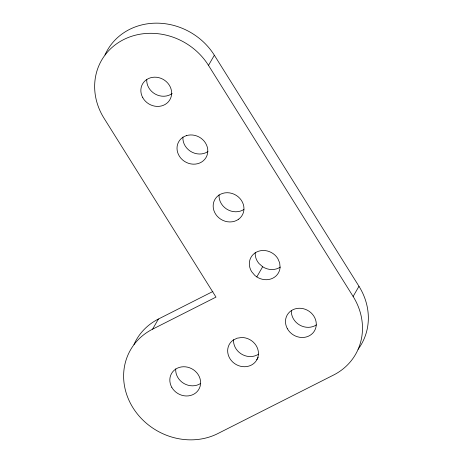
<?xml version="1.0" encoding="UTF-8"?>
<svg xmlns="http://www.w3.org/2000/svg" width="463" height="463" viewBox="0 0 463 463"><rect width="100%" height="100%" fill="white"/><g stroke="black" fill="none" stroke-linecap="round" stroke-linejoin="round"><path stroke-width="0.69" d="M212.887 291.487L158.427 319.03L152.564 329.187A63.107 56.862 30 0 0 132.985 407.781A63.107 56.862 30 0 0 217.882 433.547L333.539 375.053A63.107 56.862 30 0 0 353.119 296.459L208.489 65.376L214.352 55.219A63.107 56.862 30 0 0 156.731 23.15A63.107 56.862 30 0 0 104.991 54.947M256.797 276.909A15.777 14.214 30 0 0 280.086 267.429L279.669 262.851L277.783 258.499A15.777 14.214 30 0 0 256.56 252.057A15.777 14.214 30 0 0 251.669 271.706L254.829 275.416L256.797 276.909L262.66 266.752A15.777 14.214 30 0 0 280.231 267.122M256.803 359.745L258.186 357.355M353.119 296.459L358.981 286.302L214.352 55.219M243.932 209.398L242.595 210.219A15.777 14.214 30 0 1 226.505 208.981L224.538 207.488A15.777 14.214 30 0 1 219.068 194.848M152.564 329.187L215.989 297.107L104.019 118.21A63.107 56.862 30 0 1 123.592 39.61A63.107 56.862 30 0 1 208.489 65.376M262.66 266.752L258.967 263.511L257.532 261.549A15.777 14.214 30 0 1 255.229 252.619M172.224 93.485A15.777 14.214 30 0 1 155.25 94.082A15.777 14.214 30 0 1 146.754 79.312M207.916 151.58A15.777 14.214 30 0 1 188.377 149.717L186.653 147.969A15.777 14.214 30 0 1 182.914 137.083M316.391 324.893A15.777 14.214 30 0 1 299.607 325.009A15.777 14.214 30 0 1 291.383 310.389M200.728 383.387A15.777 14.214 30 0 1 183.95 383.503A15.777 14.214 30 0 1 175.72 368.884M258.562 354.137A15.777 14.214 30 0 1 257.081 355.005L254.939 355.879A15.777 14.214 30 0 1 233.555 339.639M359.201 347.742A63.107 56.862 30 0 1 358.084 349.299M358.981 286.302A63.107 56.862 30 0 1 359.56 347.215M133.963 344.518A63.107 56.862 30 0 1 158.427 319.03M257.335 358.79L256.253 360.746A15.777 14.214 30 0 1 251.218 365.162L249.071 366.036A15.777 14.214 30 0 1 229.995 358.721A15.777 14.214 30 0 1 232.947 340.27L237.033 338.204L241.703 337.498A15.777 14.214 30 0 1 257.335 358.79M238.676 219.184L236.732 220.376A15.777 14.214 30 0 1 220.637 219.138L218.669 217.645A15.777 14.214 30 0 1 220.405 194.286L222.547 193.412A15.777 14.214 30 0 1 234.336 194.321L236.495 195.525A15.777 14.214 30 0 1 238.676 219.184M186.386 135.647L184.245 136.516A15.777 14.214 30 0 0 180.79 158.126L182.515 159.874A15.777 14.214 30 0 0 201.573 162.05A15.777 14.214 30 0 0 206.585 145.081L205.468 142.957A15.777 14.214 30 0 0 186.386 135.647M142.783 97.705A15.777 14.214 30 0 0 169.458 100.419A15.777 14.214 30 0 0 156.517 77.257A15.777 14.214 30 0 0 142.783 97.705M287.413 328.782A15.777 14.214 30 0 0 314.088 331.496A15.777 14.214 30 0 0 301.147 308.335A15.777 14.214 30 0 0 287.413 328.782M171.756 387.276A15.777 14.214 30 0 0 198.424 389.991A15.777 14.214 30 0 0 185.489 366.829A15.777 14.214 30 0 0 171.756 387.276"/></g></svg>
